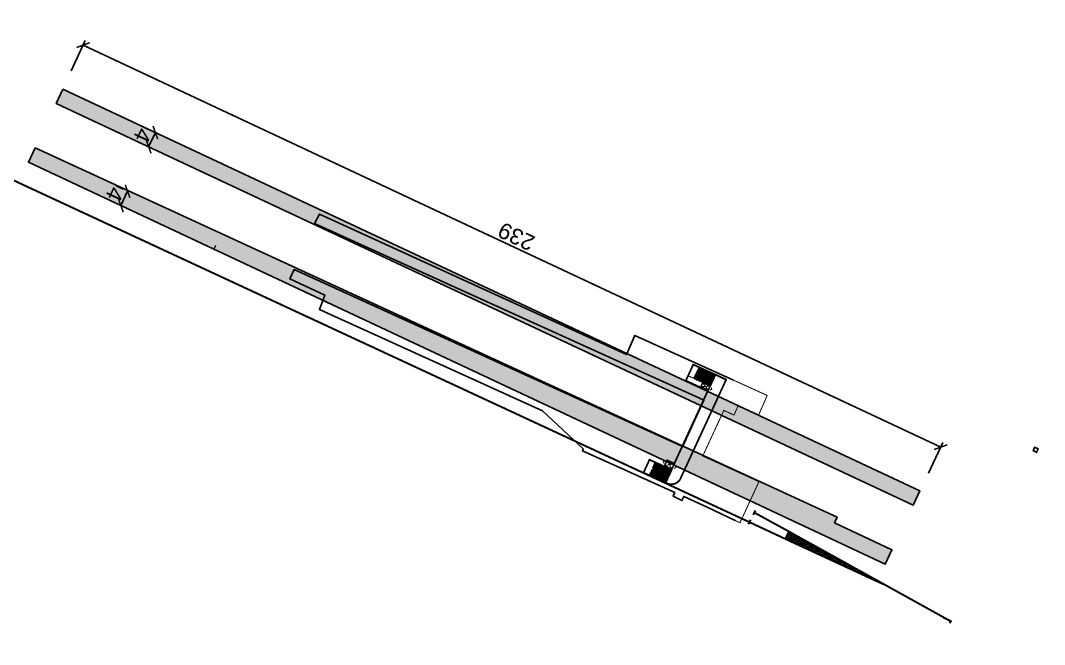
# Model space of a CAD drawing. Header units: metres. Extents: x 286532 to 329498, y 7396783 to 7466136.
# Drawn here: x 325322 to 325580.4, y 7397770.7 to 7397928.2 of the extents above; entities that cross this region are included whole.
import ezdxf

# ---------------------------------------------------------------- set-up
doc = ezdxf.new("R2010")
doc.units = ezdxf.units.M
doc.header["$LTSCALE"] = 10
doc.linetypes.add('DASHED2', pattern=[0.375, 0.25, -0.125])
doc.layers.get('0').update_dxf_attribs({"color": 255})
for name, color, linetype, lineweight in [('_  ARQ-AUX-001', 1, 'Continuous', 5), ('_AUX-PLATAFORMA COTAS', 1, 'Continuous', 25), ('_AUX-PLATAFORMA EXISTENTE', 252, 'Continuous', 25), ('_AUXILIAR', 7, 'Continuous', 30), ('_TEXTO DESAP ESTAÇÕES', 50, 'Continuous', 0), ('U-HZ-EIXO L7-V1', 240, 'L7-V1_LINE', 30), ('U-HZ-EIXO LINHA-TESTE', 130, 'TESTE_LINE', 30)]:
    doc.layers.add(name, color=color, linetype=linetype, lineweight=lineweight)
doc.styles.get("Standard").update_dxf_attribs({"font": 'arial.ttf'})
doc.linetypes.add('L7-V1_LINE', pattern='A,3.5,-0.25,["L7-V1",Standard,S=0.175,R=0,X=-0.05,Y=-0.1],-0.75', length=4.5)
doc.linetypes.add('TESTE_LINE', pattern='A,3.5,-0.25,["LINHA-TESTE",Standard,S=0.175,R=0,X=-0.05,Y=-0.1],-1.7', length=5.45)
doc.dimstyles.new('ISO-25', dxfattribs={"dimtxt": 2.5, "dimasz": 2.5, "dimexe": 1.25, "dimexo": 0.625, "dimtad": 1, "dimtxsty": 'Standard', "dimcen": 2.5, "dimadec": 0, "dimazin": 0, "dimtfac": 1, "dimtmove": 0, "dimatfit": 3, "dimfxl": 1, "dimarcsym": 0})

# ---------------------------------------------------------------- blocks, each defined once
blk = doc.blocks.new('estação_lapa')
at = {"layer": '_  ARQ-AUX-001'}
h = blk.add_hatch(color=10, dxfattribs=at)
h.dxf.hatch_style = 1
h.paths.add_polyline_path([(-46.02, 45.69), (-46.43, 44.77), (-44.7, 43.99), (-44.29, 44.9)], flags=16)
h.paths.add_polyline_path([(-46.09, 45.88), (-46.63, 44.7), (-44.63, 43.79), (-44.09, 44.97)])
h = blk.add_hatch(color=10, dxfattribs=at)
h.dxf.hatch_style = 1
h.paths.add_polyline_path([(-55.02, 26.12), (-55.6, 24.84), (-53.87, 24.05), (-53.29, 25.33)], flags=16)
h.paths.add_polyline_path([(-55.1, 26.32), (-55.8, 24.77), (-53.8, 23.86), (-53.09, 25.4)])
at = {"layer": '_AUX-PLATAFORMA EXISTENTE', "lineweight": -3, "true_color": 0xa1a1a1}
h = blk.add_hatch(color=253, dxfattribs=at)
h.dxf.hatch_style = 1
h.paths.add_polyline_path([(-214.5, 105.02), (-12.15, 11.8), (-12.78, 10.41), (1.7, 3.62), (0, 0), (-216.2, 101.4)])
h.paths.add_polyline_path([(-207.48, 119.87), (8.72, 18.48), (7.02, 14.85), (-209.18, 116.25)])
at = {"layer": '_  ARQ-AUX-001', "color": 10}
for p, q in [((-47.06, 49.55, -728.99), (-47.64, 48.26, -728.99)), ((-46.81, 49.44, -728.99), (-47.4, 48.15, -728.99)), ((-46.81, 49.44, -728.99), (-47.4, 48.15, -728.99)), ((-46.57, 49.33, -728.99), (-47.15, 48.03, -728.99)), ((-46.57, 49.33, -728.99), (-47.15, 48.03, -728.99)), ((-46.32, 49.22, -728.99), (-46.91, 47.92, -728.99)), ((-46.32, 49.22, -728.99), (-46.91, 47.92, -728.99)), ((-46.79, 49.48, -728.99), (-46.55, 49.37, -728.99)), ((-46.07, 49.11, -728.99), (-46.66, 47.81, -728.99)), ((-46.07, 49.11, -728.99), (-46.66, 47.81, -728.99)), ((-46.55, 49.37, -728.99), (-46.3, 49.26, -728.99)), ((-46.3, 49.26, -728.99), (-46.06, 49.15, -728.99)), ((-46.06, 49.15, -728.99), (-45.81, 49.04, -728.99)), ((-47.69, 48.19, -728.99), (-48.27, 46.91, -728.99)), ((-47.69, 48.19, -728.99), (-48.27, 46.91, -728.99)), ((-48.04, 46.76, -728.99), (-47.8, 46.64, -728.99)), ((-47.44, 48.08, -728.99), (-48.02, 46.8, -728.99)), ((-47.44, 48.08, -728.99), (-48.02, 46.8, -728.99)), ((-47.8, 46.64, -728.99), (-47.55, 46.53, -728.99)), ((-47.19, 47.97, -728.99), (-47.78, 46.69, -728.99)), ((-47.19, 47.97, -728.99), (-47.78, 46.69, -728.99)), ((-47.67, 48.23, -728.99), (-47.42, 48.12, -728.99)), ((-47.66, 48.21, -728.99), (-47.42, 48.1, -728.99)), ((-47.55, 46.53, -728.99), (-47.31, 46.42, -728.99)), ((-46.95, 47.85, -728.99), (-47.53, 46.57, -728.99)), ((-46.95, 47.85, -728.99), (-47.53, 46.57, -728.99)), ((-47.42, 48.12, -728.99), (-47.17, 48.01, -728.99)), ((-47.42, 48.1, -728.99), (-47.17, 47.99, -728.99)), ((-46.7, 47.74, -728.99), (-47.29, 46.46, -728.99)), ((-46.7, 47.74, -728.99), (-47.29, 46.46, -728.99)), ((-47.17, 48.01, -728.99), (-46.93, 47.9, -728.99)), ((-47.17, 47.99, -728.99), (-46.93, 47.88, -728.99)), ((-46.46, 47.63, -728.99), (-47.04, 46.35, -728.99)), ((-46.46, 47.63, -728.99), (-47.04, 46.35, -728.99)), ((-46.93, 47.9, -728.99), (-46.68, 47.79, -728.99)), ((-46.93, 47.88, -728.99), (-46.68, 47.77, -728.99)), ((-46.21, 47.52, -728.99), (-46.8, 46.24, -728.99)), ((-46.21, 47.52, -728.99), (-46.8, 46.24, -728.99)), ((-46.68, 47.79, -728.99), (-46.44, 47.67, -728.99)), ((-46.68, 47.77, -728.99), (-46.43, 47.66, -728.99)), ((-45.96, 47.41, -728.99), (-46.55, 46.13, -728.99)), ((-45.96, 47.41, -728.99), (-46.55, 46.13, -728.99)), ((-46.44, 47.67, -728.99), (-46.19, 47.56, -728.99)), ((-46.43, 47.66, -728.99), (-46.19, 47.55, -728.99)), ((-45.83, 48.99, -728.99), (-46.42, 47.7, -728.99)), ((-45.83, 48.99, -728.99), (-46.42, 47.7, -728.99)), ((-45.72, 47.3, -728.99), (-46.3, 46.02, -728.99)), ((-45.72, 47.3, -728.99), (-46.3, 46.02, -728.99)), ((-46.19, 47.56, -728.99), (-45.94, 47.45, -728.99)), ((-46.19, 47.55, -728.99), (-45.94, 47.43, -728.99)), ((-45.58, 48.88, -728.99), (-46.17, 47.59, -728.99)), ((-45.58, 48.88, -728.99), (-46.17, 47.59, -728.99)), ((-45.47, 47.19, -728.99), (-46.06, 45.91, -728.99)), ((-45.47, 47.19, -728.99), (-46.06, 45.91, -728.99)), ((-45.94, 47.45, -728.99), (-45.7, 47.34, -728.99)), ((-45.94, 47.43, -728.99), (-45.7, 47.32, -728.99)), ((-45.34, 48.77, -728.99), (-45.92, 47.48, -728.99)), ((-45.34, 48.77, -728.99), (-45.92, 47.48, -728.99)), ((-45.81, 49.04, -728.99), (-45.56, 48.92, -728.99)), ((-45.23, 47.07, -728.99), (-45.81, 45.79, -728.99)), ((-45.23, 47.07, -728.99), (-45.81, 45.79, -728.99)), ((-45.7, 47.34, -728.99), (-45.45, 47.23, -728.99)), ((-45.7, 47.32, -728.99), (-45.45, 47.21, -728.99)), ((-45.09, 48.66, -728.99), (-45.68, 47.36, -728.99)), ((-45.09, 48.66, -728.99), (-45.68, 47.36, -728.99)), ((-44.98, 46.96, -728.99), (-45.57, 45.68, -728.99)), ((-44.98, 46.96, -728.99), (-45.57, 45.68, -728.99)), ((-45.56, 48.92, -728.99), (-45.32, 48.81, -728.99)), ((-45.45, 47.23, -728.99), (-45.21, 47.12, -728.99)), ((-45.45, 47.21, -728.99), (-45.2, 47.1, -728.99)), ((-44.84, 48.55, -728.99), (-45.43, 47.25, -728.99)), ((-44.84, 48.55, -728.99), (-45.43, 47.25, -728.99)), ((-45.32, 48.81, -728.99), (-45.07, 48.7, -728.99)), ((-44.73, 46.85, -728.99), (-45.32, 45.57, -728.99)), ((-44.73, 46.85, -728.99), (-45.32, 45.57, -728.99)), ((-45.21, 47.12, -728.99), (-44.96, 47, -728.99)), ((-45.2, 47.1, -728.99), (-44.96, 46.99, -728.99)), ((-44.6, 48.44, -728.99), (-45.19, 47.14, -728.99)), ((-44.6, 48.44, -728.99), (-45.19, 47.14, -728.99)), ((-45.07, 48.7, -728.99), (-44.83, 48.59, -728.99)), ((-44.49, 46.74, -728.99), (-45.07, 45.46, -728.99)), ((-44.49, 46.74, -728.99), (-45.07, 45.46, -728.99)), ((-44.96, 47, -728.99), (-44.72, 46.89, -728.99)), ((-44.96, 46.99, -728.99), (-44.71, 46.88, -728.99)), ((-44.35, 48.33, -728.99), (-44.94, 47.03, -728.99)), ((-44.35, 48.33, -728.99), (-44.94, 47.03, -728.99)), ((-44.83, 48.59, -728.99), (-44.58, 48.48, -728.99)), ((-44.24, 46.63, -728.99), (-44.83, 45.35, -728.99)), ((-44.24, 46.63, -728.99), (-44.83, 45.35, -728.99)), ((-44.72, 46.89, -728.99), (-44.47, 46.78, -728.99)), ((-44.71, 46.88, -728.99), (-44.47, 46.77, -728.99)), ((-44.11, 48.21, -728.99), (-44.69, 46.92, -728.99)), ((-44.11, 48.21, -728.99), (-44.69, 46.92, -728.99)), ((-44.58, 48.48, -728.99), (-44.33, 48.37, -728.99)), ((-44, 46.52, -728.99), (-44.58, 45.24, -728.99)), ((-44, 46.52, -728.99), (-44.58, 45.24, -728.99)), ((-44.47, 46.78, -728.99), (-44.22, 46.67, -728.99)), ((-44.47, 46.77, -728.99), (-44.22, 46.65, -728.99)), ((-43.86, 48.1, -728.99), (-44.45, 46.81, -728.99)), ((-43.86, 48.1, -728.99), (-44.45, 46.81, -728.99)), ((-44.33, 48.37, -728.99), (-44.09, 48.26, -728.99)), ((-44.22, 46.67, -728.99), (-43.98, 46.56, -728.99)), ((-44.22, 46.65, -728.99), (-43.98, 46.54, -728.99)), ((-43.62, 47.99, -728.99), (-44.2, 46.7, -728.99)), ((-43.62, 47.99, -728.99), (-44.2, 46.7, -728.99)), ((-44.09, 48.26, -728.99), (-43.84, 48.14, -728.99)), ((-43.98, 46.56, -728.99), (-43.73, 46.45, -728.99)), ((-43.98, 46.54, -728.99), (-43.73, 46.43, -728.99)), ((-43.37, 47.88, -728.99), (-43.96, 46.58, -728.99)), ((-43.37, 47.88, -728.99), (-43.96, 46.58, -728.99)), ((-43.84, 48.14, -728.99), (-43.6, 48.03, -728.99)), ((-43.12, 47.77, -728.99), (-43.71, 46.47, -728.99)), ((-43.12, 47.77, -728.99), (-43.71, 46.47, -728.99)), ((-43.6, 48.03, -728.99), (-43.35, 47.92, -728.99)), ((-42.88, 47.66, -728.99), (-43.46, 46.36, -728.99)), ((-43.35, 47.92, -728.99), (-43.1, 47.81, -728.99)), ((-43.1, 47.81, -728.99), (-40.26, 46.52, -728.99)), ((-42.86, 47.69, -728.99), (-42.88, 47.66, -728.99)), ((-47.31, 46.42, -728.99), (-47.06, 46.31, -728.99)), ((-47.06, 46.31, -728.99), (-46.81, 46.2, -728.99)), ((-46.81, 46.2, -728.99), (-46.57, 46.09, -728.99)), ((-46.57, 46.09, -728.99), (-46.32, 45.98, -728.99)), ((-46.32, 45.98, -728.99), (-46.08, 45.86, -728.99)), ((-46.08, 45.86, -728.99), (-45.83, 45.75, -728.99)), ((-45.83, 45.75, -728.99), (-45.58, 45.64, -728.99)), ((-45.58, 45.64, -728.99), (-45.34, 45.53, -728.99)), ((-45.34, 45.53, -728.99), (-45.09, 45.42, -728.99)), ((-45.09, 45.42, -728.99), (-44.85, 45.31, -728.99)), ((-44.85, 45.31, -728.99), (-44.6, 45.19, -728.99)), ((-44.6, 45.19, -728.99), (-44.36, 45.08, -728.99)), ((-44.36, 45.08, -728.99), (-44.11, 44.97, -728.99)), ((-43.75, 46.41, -728.99), (-44.34, 45.13, -728.99)), ((-43.75, 46.41, -728.99), (-44.34, 45.13, -728.99)), ((-43.51, 46.29, -728.99), (-44.09, 45.01, -728.99)), ((-43.51, 46.29, -728.99), (-44.09, 45.01, -728.99)), ((-43.73, 46.45, -728.99), (-43.49, 46.34, -728.99)), ((-43.73, 46.43, -728.99), (-43.48, 46.32, -728.99)), ((-43.46, 46.36, -728.99), (-43.48, 46.32, -728.99)), ((-58.84, 23.91, -728.99), (-59.47, 22.53, -728.99)), ((-58.84, 23.91, -728.99), (-59.47, 22.53, -728.99)), ((-58.6, 23.8, -728.99), (-59.23, 22.42, -728.99)), ((-58.6, 23.8, -728.99), (-59.23, 22.42, -728.99)), ((-58.35, 23.69, -728.99), (-58.98, 22.3, -728.99)), ((-58.35, 23.69, -728.99), (-58.98, 22.3, -728.99)), ((-58.84, 23.93, -728.99), (-58.6, 23.82, -728.99)), ((-58.84, 23.91, -728.99), (-58.6, 23.8, -728.99)), ((-58.74, 24.14, -728.99), (-58.49, 24.02, -728.99)), ((-58.74, 24.12, -728.99), (-58.49, 24.01, -728.99)), ((-58.1, 23.58, -728.99), (-58.74, 22.19, -728.99)), ((-58.1, 23.58, -728.99), (-58.74, 22.19, -728.99)), ((-58.1, 25.53, -728.99), (-58.72, 24.16, -728.99)), ((-58.6, 23.82, -728.99), (-58.35, 23.71, -728.99)), ((-58.6, 23.8, -728.99), (-58.35, 23.69, -728.99)), ((-58.49, 24.02, -728.99), (-58.25, 23.91, -728.99)), ((-58.49, 24.01, -728.99), (-58.25, 23.9, -728.99)), ((-57.86, 23.47, -728.99), (-58.49, 22.08, -728.99)), ((-57.86, 23.47, -728.99), (-58.49, 22.08, -728.99)), ((-57.85, 25.42, -728.99), (-58.47, 24.05, -728.99)), ((-57.85, 25.42, -728.99), (-58.47, 24.05, -728.99)), ((-58.35, 23.71, -728.99), (-58.11, 23.59, -728.99)), ((-58.35, 23.69, -728.99), (-58.1, 23.58, -728.99)), ((-58.25, 23.91, -728.99), (-58, 23.8, -728.99)), ((-58.25, 23.9, -728.99), (-58, 23.78, -728.99)), ((-57.61, 23.35, -728.99), (-58.24, 21.97, -728.99)), ((-57.61, 23.35, -728.99), (-58.24, 21.97, -728.99)), ((-57.6, 25.31, -728.99), (-58.23, 23.94, -728.99)), ((-57.6, 25.31, -728.99), (-58.23, 23.94, -728.99)), ((-58.11, 23.59, -728.99), (-57.86, 23.48, -728.99)), ((-58.1, 23.58, -728.99), (-57.86, 23.47, -728.99)), ((-58, 23.8, -728.99), (-57.76, 23.69, -728.99)), ((-58, 23.78, -728.99), (-57.75, 23.67, -728.99)), ((-57.36, 25.2, -728.99), (-57.98, 23.83, -728.99)), ((-57.36, 25.2, -728.99), (-57.98, 23.83, -728.99)), ((-57.86, 23.48, -728.99), (-57.61, 23.37, -728.99)), ((-57.86, 23.47, -728.99), (-57.61, 23.35, -728.99)), ((-57.83, 25.46, -728.99), (-57.58, 25.35, -728.99)), ((-57.76, 23.69, -728.99), (-57.51, 23.58, -728.99)), ((-57.75, 23.67, -728.99), (-57.51, 23.56, -728.99)), ((-57.11, 25.09, -728.99), (-57.73, 23.72, -728.99)), ((-57.11, 25.09, -728.99), (-57.73, 23.72, -728.99)), ((-57.61, 23.37, -728.99), (-57.37, 23.26, -728.99)), ((-57.61, 23.35, -728.99), (-57.37, 23.24, -728.99)), ((-57.58, 25.35, -728.99), (-57.34, 25.24, -728.99)), ((-57.51, 23.58, -728.99), (-57.26, 23.47, -728.99)), ((-57.51, 23.56, -728.99), (-57.26, 23.45, -728.99)), ((-56.87, 24.98, -728.99), (-57.49, 23.6, -728.99)), ((-56.87, 24.98, -728.99), (-57.49, 23.6, -728.99)), ((-57.37, 23.26, -728.99), (-57.12, 23.15, -728.99)), ((-57.34, 25.24, -728.99), (-57.09, 25.13, -728.99)), ((-57.26, 23.47, -728.99), (-57.02, 23.36, -728.99)), ((-57.26, 23.45, -728.99), (-57.02, 23.34, -728.99)), ((-56.62, 24.87, -728.99), (-57.24, 23.49, -728.99)), ((-56.62, 24.87, -728.99), (-57.24, 23.49, -728.99)), ((-57.09, 25.13, -728.99), (-56.85, 25.02, -728.99)), ((-57.02, 23.36, -728.99), (-56.77, 23.24, -728.99)), ((-57.02, 23.34, -728.99), (-56.77, 23.23, -728.99)), ((-56.37, 24.75, -728.99), (-57, 23.38, -728.99)), ((-56.37, 24.75, -728.99), (-57, 23.38, -728.99)), ((-56.85, 25.02, -728.99), (-56.6, 24.91, -728.99)), ((-56.13, 24.64, -728.99), (-56.75, 23.27, -728.99)), ((-56.13, 24.64, -728.99), (-56.75, 23.27, -728.99)), ((-56.6, 24.91, -728.99), (-56.36, 24.8, -728.99)), ((-55.88, 24.53, -728.99), (-56.51, 23.16, -728.99)), ((-55.88, 24.53, -728.99), (-56.51, 23.16, -728.99)), ((-56.36, 24.8, -728.99), (-56.11, 24.68, -728.99)), ((-55.64, 24.42, -728.99), (-56.26, 23.05, -728.99)), ((-55.64, 24.42, -728.99), (-56.26, 23.05, -728.99)), ((-56.11, 24.68, -728.99), (-55.86, 24.57, -728.99)), ((-55.39, 24.31, -728.99), (-56.01, 22.94, -728.99)), ((-55.39, 24.31, -728.99), (-56.01, 22.94, -728.99)), ((-55.86, 24.57, -728.99), (-55.62, 24.46, -728.99)), ((-55.14, 24.2, -728.99), (-55.77, 22.82, -728.99)), ((-55.14, 24.2, -728.99), (-55.77, 22.82, -728.99)), ((-55.62, 24.46, -728.99), (-55.37, 24.35, -728.99)), ((-54.9, 24.08, -728.99), (-55.52, 22.71, -728.99)), ((-54.9, 24.08, -728.99), (-55.52, 22.71, -728.99)), ((-55.37, 24.35, -728.99), (-55.13, 24.24, -728.99)), ((-54.65, 23.97, -728.99), (-55.28, 22.6, -728.99)), ((-54.65, 23.97, -728.99), (-55.28, 22.6, -728.99)), ((-55.13, 24.24, -728.99), (-54.88, 24.13, -728.99)), ((-54.41, 23.86, -728.99), (-55.03, 22.49, -728.99)), ((-54.41, 23.86, -728.99), (-55.03, 22.49, -728.99)), ((-54.88, 24.13, -728.99), (-54.63, 24.02, -728.99)), ((-54.16, 23.75, -728.99), (-54.78, 22.38, -728.99)), ((-54.16, 23.75, -728.99), (-54.78, 22.38, -728.99)), ((-54.63, 24.02, -728.99), (-54.39, 23.9, -728.99)), ((-53.92, 23.64, -728.99), (-54.54, 22.27, -728.99)), ((-54.39, 23.9, -728.99), (-54.14, 23.79, -728.99)), ((-54.14, 23.79, -728.99), (-53.9, 23.68, -728.99)), ((-53.9, 23.68, -728.99), (-53.92, 23.64, -728.99)), ((-61.12, 23.01, -728.99), (-57.37, 21.29, -728.99)), ((-59.25, 22.37, -728.99), (-59, 22.26, -728.99)), ((-59, 22.26, -728.99), (-58.76, 22.15, -728.99)), ((-58.76, 22.15, -728.99), (-58.51, 22.04, -728.99)), ((-58.51, 22.04, -728.99), (-58.26, 21.93, -728.99)), ((-58.26, 21.93, -728.99), (-58.02, 21.82, -728.99)), ((-58.02, 21.82, -728.99), (-57.77, 21.7, -728.99)), ((-57.37, 23.24, -728.99), (-58, 21.86, -728.99)), ((-57.37, 23.24, -728.99), (-58, 21.86, -728.99)), ((-57.77, 21.7, -728.99), (-57.53, 21.59, -728.99)), ((-57.12, 23.13, -728.99), (-57.75, 21.75, -728.99)), ((-57.12, 23.13, -728.99), (-57.75, 21.75, -728.99)), ((-57.53, 21.59, -728.99), (-57.28, 21.48, -728.99)), ((-56.87, 23.02, -728.99), (-57.51, 21.64, -728.99)), ((-56.87, 23.02, -728.99), (-57.51, 21.64, -728.99)), ((-57.37, 23.24, -728.99), (-57.12, 23.13, -728.99)), ((-57.28, 21.48, -728.99), (-57.03, 21.37, -728.99)), ((-56.63, 22.91, -728.99), (-57.26, 21.52, -728.99)), ((-56.63, 22.91, -728.99), (-57.26, 21.52, -728.99)), ((-57.12, 23.15, -728.99), (-56.88, 23.04, -728.99)), ((-57.12, 23.13, -728.99), (-56.87, 23.02, -728.99)), ((-57.03, 21.37, -728.99), (-56.79, 21.26, -728.99)), ((-56.38, 22.8, -728.99), (-57.01, 21.41, -728.99)), ((-56.38, 22.8, -728.99), (-57.01, 21.41, -728.99)), ((-56.88, 23.04, -728.99), (-56.63, 22.92, -728.99)), ((-56.87, 23.02, -728.99), (-56.63, 22.91, -728.99)), ((-56.79, 21.26, -728.99), (-56.54, 21.15, -728.99)), ((-56.77, 23.24, -728.99), (-56.53, 23.13, -728.99)), ((-56.77, 23.23, -728.99), (-56.52, 23.12, -728.99)), ((-56.14, 22.69, -728.99), (-56.77, 21.3, -728.99)), ((-56.14, 22.69, -728.99), (-56.77, 21.3, -728.99)), ((-56.63, 22.92, -728.99), (-56.38, 22.81, -728.99)), ((-56.63, 22.91, -728.99), (-56.38, 22.8, -728.99)), ((-56.54, 21.15, -728.99), (-56.3, 21.04, -728.99)), ((-56.53, 23.13, -728.99), (-56.28, 23.02, -728.99)), ((-56.52, 23.12, -728.99), (-56.28, 23, -728.99)), ((-55.89, 22.57, -728.99), (-56.52, 21.19, -728.99)), ((-55.89, 22.57, -728.99), (-56.52, 21.19, -728.99)), ((-56.38, 22.81, -728.99), (-56.14, 22.7, -728.99)), ((-56.38, 22.8, -728.99), (-56.14, 22.69, -728.99)), ((-56.3, 21.04, -728.99), (-56.05, 20.92, -728.99)), ((-56.28, 23.02, -728.99), (-56.03, 22.91, -728.99)), ((-56.28, 23, -728.99), (-56.03, 22.89, -728.99)), ((-55.64, 22.46, -728.99), (-56.28, 21.08, -728.99)), ((-55.64, 22.46, -728.99), (-56.28, 21.08, -728.99)), ((-56.14, 22.7, -728.99), (-55.89, 22.59, -728.99)), ((-56.14, 22.69, -728.99), (-55.89, 22.57, -728.99)), ((-56.05, 20.92, -728.99), (-55.8, 20.81, -728.99)), ((-56.03, 22.91, -728.99), (-55.79, 22.8, -728.99)), ((-56.03, 22.89, -728.99), (-55.79, 22.78, -728.99)), ((-55.4, 22.35, -728.99), (-56.03, 20.97, -728.99)), ((-55.4, 22.35, -728.99), (-56.03, 20.97, -728.99)), ((-55.89, 22.59, -728.99), (-55.65, 22.48, -728.99)), ((-55.89, 22.57, -728.99), (-55.64, 22.46, -728.99)), ((-55.8, 20.81, -728.99), (-55.56, 20.7, -728.99)), ((-55.79, 22.8, -728.99), (-55.54, 22.69, -728.99)), ((-55.79, 22.78, -728.99), (-55.54, 22.67, -728.99)), ((-55.15, 22.24, -728.99), (-55.79, 20.86, -728.99)), ((-55.15, 22.24, -728.99), (-55.79, 20.86, -728.99)), ((-55.65, 22.48, -728.99), (-55.4, 22.37, -728.99)), ((-55.64, 22.46, -728.99), (-55.4, 22.35, -728.99)), ((-55.56, 20.7, -728.99), (-55.02, 20.46, -728.99)), ((-55.54, 22.69, -728.99), (-55.3, 22.58, -728.99)), ((-55.54, 22.67, -728.99), (-55.29, 22.56, -728.99)), ((-54.91, 22.13, -728.99), (-55.54, 20.74, -728.99)), ((-54.91, 22.13, -728.99), (-55.54, 20.74, -728.99)), ((-55.4, 22.37, -728.99), (-55.16, 22.26, -728.99)), ((-55.4, 22.35, -728.99), (-55.15, 22.24, -728.99)), ((-55.3, 22.58, -728.99), (-55.05, 22.46, -728.99)), ((-55.29, 22.56, -728.99), (-55.05, 22.45, -728.99)), ((-54.66, 22.02, -728.99), (-55.29, 20.63, -728.99)), ((-54.66, 22.02, -728.99), (-55.29, 20.63, -728.99)), ((-55.16, 22.26, -728.99), (-54.91, 22.14, -728.99)), ((-55.15, 22.24, -728.99), (-54.91, 22.13, -728.99)), ((-55.05, 22.46, -728.99), (-54.81, 22.35, -728.99)), ((-55.05, 22.45, -728.99), (-54.8, 22.34, -728.99)), ((-54.91, 22.14, -728.99), (-54.66, 22.03, -728.99)), ((-54.91, 22.13, -728.99), (-54.66, 22.02, -728.99)), ((-54.81, 22.35, -728.99), (-54.56, 22.24, -728.99)), ((-54.8, 22.34, -728.99), (-54.56, 22.22, -728.99)), ((-54.64, 22.06, -728.99), (-54.66, 22.02, -728.99)), ((-54.54, 22.27, -728.99), (-54.56, 22.23, -728.99))]:
    blk.add_line(p, q, dxfattribs=at)
at = {"layer": '_  ARQ-AUX-001', "color": 10, "linetype": 'DASHED2', "ltscale": 2, "const_width": 0.25}
for points, elevation in [([(-40, 46.62), (-48.5, 50.48), (-50.45, 46.23), (-44.71, 43.61), (-44.63, 43.79)], -728.99), ([(-46.79, 49.48), (-48.4, 50.21), (-50.19, 46.33), (-46.63, 44.7), (-46.63, 44.7)], -728.99), ([(-46.79, 49.48), (-48.4, 50.21), (-49.66, 47.49), (-48.04, 46.76)], -728.99), ([(-51.86, 21.39), (-40.18, 46.7)], -728.99), ([(-51.67, 21.31), (-40, 46.62)], -728.99), ([(-43.8, 45.65), (-47.97, 47.56)], -728.99), ([(-47.57, 47.65), (-47.92, 47.54), (-47.8, 47.17)], -728.99), ([(-47.3, 48.88), (-43.17, 47.01)], -728.99), ([(-43.36, 47.38), (-43.23, 47.04), (-43.59, 46.9)], -728.99), ([(-46.09, 45.88), (-46.63, 44.7), (-44.63, 43.79), (-44.09, 44.97), (-46.09, 45.88)], -728.99), ([(-44.29, 44.9), (-46.43, 44.77)], -728.99), ([(-46.02, 45.69), (-44.7, 43.99)], -728.99), ([(-43.96, 44.6), (-43.77, 44.08), (-44.31, 43.88)], -728.99), ([(-44.89, 43.69), (-53.28, 25.49)], -728.99), ([(-44.71, 43.61), (-53.09, 25.4)], -728.99), ([(-55.8, 24.76), (-59.54, 26.46), (-61.12, 23.01), (-55.1, 20.27)], -728.99), ([(-57.83, 25.46), (-59.44, 26.2), (-60.86, 23.1), (-59.25, 22.37)], -728.99), ([(-55.46, 26.1), (-55.99, 25.93), (-55.81, 25.38)], -728.99), ([(-55.1, 26.32), (-55.8, 24.77), (-53.8, 23.86), (-53.09, 25.4), (-55.1, 26.32)], -728.99), ([(-55.02, 26.12), (-53.87, 24.05)], -728.99), ([(-54.98, 21.32), (-59.15, 23.23)], -728.99), ([(-58.03, 24.89), (-58.38, 24.77), (-58.27, 24.41)], -728.99), ([(-58.38, 24.77), (-54.25, 22.9)], -728.99), ([(-53.29, 25.33), (-55.6, 24.84)], -728.99), ([(-52.98, 24.87), (-52.79, 24.35), (-53.33, 24.14)], -1093.48), ([(-55.15, 21.69), (-55.02, 21.35), (-55.39, 21.21)], -728.99)]:
    blk.add_lwpolyline(points, dxfattribs=dict(at, elevation=elevation))
at = {"layer": '_  ARQ-AUX-001', "color": 1, "linetype": 'DASHED2', "ltscale": 2, "const_width": 0.25, "elevation": -728.99}
for points in [[(-38.25, 46.39), (-38.25, 46.39), (-29.78, 42.55), (-31.93, 37.68), (-31.93, 37.68), (-37.06, 39.94), (-37.06, 39.94)], [(-38.16, 37.59), (-38.88, 37.92), (-40.72, 38.79), (-46.05, 27.27), (-38.02, 23.6)], [(-38.16, 37.59), (-37.12, 39.97)], [(-38.02, 23.6), (-38.02, 23.6), (-31.88, 20.79), (-32.95, 18.44), (-32.95, 18.44), (-36, 11.82), (-36.65, 10.42), (-48.89, 16.17), (-50.84, 17.05), (-51.31, 16.07), (-53.55, 17.14), (-53.15, 18.05)]]:
    blk.add_lwpolyline(points, dxfattribs=at)
at = {"layer": '_  ARQ-AUX-001', "color": 10, "linetype": 'DASHED2', "ltscale": 2, "const_width": 0.25, "elevation": -728.99}
for points in [[(-46.02, 45.69), (-46.43, 44.77), (-44.7, 43.99), (-44.29, 44.9)], [(-55.02, 26.12), (-55.6, 24.84), (-53.87, 24.05), (-53.29, 25.33)]]:
    blk.add_lwpolyline(points, close=True, dxfattribs=at)
for points in [[(-55.1, 20.27, 0.375394), (-51.67, 21.31, 0.334761)], [(-55.02, 20.46, 0.372881), (-51.86, 21.39, 2.077723)]]:
    blk.add_lwpolyline(points, format="xyb", dxfattribs=at)
at = {"layer": '_AUX-PLATAFORMA EXISTENTE', "color": 1}
for points in [[(-207.48, 119.87), (8.72, 18.48), (7.02, 14.85), (-209.18, 116.25)], [(-214.5, 105.02), (-12.15, 11.8), (-12.78, 10.41), (1.7, 3.62), (0, 0), (-216.2, 101.4)]]:
    blk.add_lwpolyline(points, close=True, dxfattribs=at)
at = {"layer": '_AUX-PLATAFORMA EXISTENTE', "color": 1, "elevation": -728.99}
blk.add_lwpolyline([(-37.9, 11.02), (-45.06, 14.43), (-50.84, 17.05), (-51.31, 16.07), (-53.55, 17.14), (-53.1, 18.03), (-76.38, 28.56), (-76.2, 29.07), (-86.49, 38.71), (-142.76, 64.28), (-141.39, 67.9), (-150.2, 71.96), (-149.15, 74.31), (-51.53, 29.81), (-51.15, 29.62), (-45.75, 41.34), (-47.05, 41.95), (-143.98, 85.98), (-142.78, 88.32), (-65.3, 52.89), (-63.17, 57.69), (-38.25, 46.39)], dxfattribs=at)
blk = doc.blocks.new('ESTACAODRONE')
at = {"layer": '_  ARQ-AUX-001'}
for p, q in [((-35.09, -7.42), (-35.1, -7.44)), ((-35.1, -7.44), (-34.25, -7.85)), ((-34.7, -6.55), (-35.09, -7.36)), ((-35.07, -7.36), (-35.09, -7.42)), ((-35.09, -7.36), (-35.07, -7.37)), ((-35.09, -7.42), (-35.04, -7.44)), ((-34.24, -7.83), (-35.09, -7.42)), ((-35.07, -7.37), (-34.68, -6.56)), ((-35.04, -7.32), (-35.07, -7.37)), ((-35.01, -7.39), (-35.07, -7.36)), ((-35.07, -7.37), (-35.02, -7.4)), ((-34.99, -7.34), (-35.04, -7.32)), ((-35.04, -7.44), (-35.01, -7.39)), ((-35.02, -7.4), (-34.99, -7.34)), ((-34.79, -7.5), (-35.01, -7.39)), ((-34.99, -7.34), (-34.89, -7.13)), ((-34.91, -7.04), (-34.94, -7.11)), ((-34.94, -7.11), (-34.89, -7.13)), ((-34.88, -6.98), (-34.91, -7.04)), ((-34.91, -7.04), (-34.86, -7.07)), ((-34.86, -7.07), (-34.91, -7.04)), ((-34.89, -7.13), (-34.86, -7.07)), ((-34.83, -7.01), (-34.88, -6.98)), ((-34.86, -7.07), (-34.83, -7.01)), ((-34.83, -7.01), (-34.65, -6.64)), ((-34.79, -7.5), (-34.81, -7.55)), ((-34.81, -7.55), (-34.75, -7.58)), ((-34.73, -7.53), (-34.79, -7.5)), ((-34.73, -7.53), (-34.75, -7.58)), ((-34.75, -7.58), (-34.73, -7.53)), ((-34.75, -7.58), (-34.69, -7.61)), ((-34.66, -7.56), (-34.73, -7.53)), ((-34.68, -6.56), (-34.7, -6.55)), ((-34.68, -6.56), (-34.7, -6.62)), ((-34.7, -6.62), (-34.65, -6.64)), ((-34.69, -7.61), (-34.66, -7.56)), ((-34.66, -6.52), (-34.68, -6.57)), ((-34.62, -6.59), (-34.68, -6.56)), ((-34.68, -6.57), (-34.63, -6.6)), ((-34.65, -6.5), (-34.66, -6.52)), ((-34.6, -6.54), (-34.66, -6.52)), ((-34.66, -6.52), (-33.76, -6.95)), ((-34.27, -7.75), (-34.66, -7.56)), ((-33.75, -6.94), (-34.65, -6.5)), ((-34.65, -6.64), (-34.62, -6.59)), ((-34.63, -6.6), (-34.6, -6.54)), ((-34.63, -6.6), (-34.03, -6.89)), ((-34.11, -7.55), (-34.22, -7.77)), ((-33.78, -7), (-34.19, -7.85)), ((-34.18, -7.86), (-33.76, -7.01)), ((-34.08, -7.49), (-34.11, -7.55)), ((-34.11, -7.55), (-34.06, -7.58)), ((-34.05, -7.42), (-34.08, -7.49)), ((-34.08, -7.49), (-34.03, -7.51)), ((-34.03, -7.51), (-34.08, -7.49)), ((-34.06, -7.58), (-34.03, -7.51)), ((-33.86, -7.03), (-34.05, -7.42)), ((-34, -7.45), (-34.05, -7.42)), ((-34, -6.84), (-34.03, -6.89)), ((-34.03, -6.89), (-33.96, -6.92)), ((-34.03, -7.51), (-34, -7.45)), ((-33.93, -6.87), (-34, -6.84)), ((-33.96, -6.92), (-33.93, -6.87)), ((-33.93, -6.87), (-33.96, -6.92)), ((-33.96, -6.92), (-33.89, -6.95)), ((-33.87, -6.9), (-33.93, -6.87)), ((-33.89, -6.95), (-33.87, -6.9)), ((-33.89, -6.95), (-33.84, -6.98)), ((-33.83, -6.97), (-33.86, -7.03)), ((-33.86, -7.03), (-33.8, -7.05)), ((-33.81, -6.93), (-33.84, -6.98)), ((-33.84, -6.98), (-33.78, -7.01)), ((-33.78, -7), (-33.83, -6.97)), ((-33.76, -6.95), (-33.81, -6.93)), ((-33.8, -7.05), (-33.78, -7)), ((-33.78, -7.01), (-33.76, -6.95)), ((-33.76, -7.01), (-33.78, -7)), ((-33.76, -6.95), (-33.75, -6.94)), ((-34.27, -7.75), (-34.29, -7.81)), ((-34.29, -7.81), (-34.24, -7.83)), ((-34.21, -7.78), (-34.27, -7.75)), ((-34.22, -7.77), (-34.25, -7.83)), ((-34.25, -7.83), (-34.19, -7.85)), ((-34.25, -7.85), (-34.24, -7.83)), ((-34.24, -7.83), (-34.21, -7.78)), ((-34.17, -7.8), (-34.22, -7.77)), ((-34.19, -7.85), (-34.17, -7.8)), ((-34.19, -7.85), (-34.18, -7.86))]:
    blk.add_line(p, q, dxfattribs=at)
blk = doc.blocks.new('AMV_A_NUM_14_MADEIRA')
h = blk.add_hatch()
h.set_pattern_fill('ANSI31', color=1, scale=0.15)
h.set_pattern_definition([(45, (-2451.214, -1120.2736), (-0.336759605, 0.336759605), [])])
h.paths.add_polyline_path([(27.14, 0), (27.07, 1.94), (0, 0)])
at = {"color": 2}
for p, q in [((37.01, 2.65), (27.07, 1.94)), ((36.98, 3.24), (37.03, 2.04)), ((27.14, 0), (37.1, 0)), ((37.08, 0.6), (37.12, -0.6))]:
    blk.add_line(p, q, dxfattribs=at)
at = {"color": 1}
for p, q in [((-19.37, 0.4), (-19.37, -0.4)), ((-19.37, 0), (0, 0)), ((-17.7, 0.2), (-17.7, -0.2)), ((27.07, 1.94), (0, 0)), ((0, 0), (27.14, 0)), ((27.07, 1.94), (27.14, 0))]:
    blk.add_line(p, q, dxfattribs=at)
blk = doc.blocks.new('Pátio Lapa')
at = {"layer": 'U-HZ-EIXO LINHA-TESTE', "linetype": 'ByBlock', "flags": 128}
blk.add_lwpolyline([(323803.39, 7397713.09), (323824.65, 7397642.61, 0.055038), (323846.16, 7397592.14), (323865.51, 7397557.78, 0.011726), (323880.09, 7397533.25, 0.054886), (324086.18, 7397272.83, 0.057878), (324190.58, 7397189.09, 0.01782), (324289.17, 7397132.01, 0.000948), (324296.16, 7397128.31), (324345.18, 7397102.78, 0.010964), (324360.93, 7397095.04), (324832.18, 7396876.06)], format="xyb", dxfattribs=at)
at = {"layer": 'U-HZ-EIXO L7-V1', "color": 240, "linetype": 'L7-V1_LINE', "lineweight": 30, "extrusion": (-7.76335e-09, 3.9435e-09, 1), "xscale": 1.002628562793939, "yscale": 1.002628562793939, "zscale": 1.002628562793939, "rotation": 150.9856262922044}
blk.add_blockref('AMV_A_NUM_14_MADEIRA', (324865.92, 7396860.38, 0.03), dxfattribs=at)
blk = doc.blocks.new('_ArchTick')
at = {"color": 0, "linetype": 'ByBlock', "const_width": 0.15}
blk.add_lwpolyline([(-0.5, -0.5), (0.5, 0.5)], dxfattribs=at)
blk = doc.blocks.new('*D114')
at = {"layer": '_AUX-PLATAFORMA COTAS', "color": 0, "lineweight": -2, "ltscale": 0.05, "transparency": 16777216}
for p, q in [((325334.79, 7397915.43), (325338.39, 7397923.11)), ((325554.24, 7397820.49), (325337.86, 7397921.97)), ((325551.17, 7397813.94), (325554.77, 7397821.62))]:
    blk.add_line(p, q, dxfattribs=at)
at = {"layer": 'Defpoints', "color": 0, "ltscale": 0.05, "transparency": 16777216}
for p in [(325337.86, 7397921.97), (325332.66, 7397910.9), (325549.05, 7397809.42)]:
    blk.add_point(p, dxfattribs=at)
at = {"layer": '_AUX-PLATAFORMA COTAS', "color": 0, "lineweight": -2, "ltscale": 0.05, "transparency": 16777216, "xscale": 2.5, "yscale": 2.5, "zscale": 2.5}
for p, rotation in [((325337.86, 7397921.97), 154.8735873400399), ((325554.24, 7397820.49), 334.8735873400399)]:
    blk.add_blockref('_ArchTick', p, dxfattribs=dict(at, rotation=rotation))
at = {"layer": '_AUX-PLATAFORMA COTAS', "color": 0, "ltscale": 0.05, "transparency": 16777216, "insert": (325447.18, 7397873.65), "char_height": 4, "attachment_point": 5, "rotation": 154.8736}
blk.add_mtext('239', dxfattribs=at)
blk = doc.blocks.new('*D115')
at = {"layer": '_AUX-PLATAFORMA COTAS', "color": 0, "lineweight": -2, "ltscale": 0.05, "transparency": 16777216}
for p, q in [((325353.2, 7397901.27), (325354.95, 7397900.45)), ((325354.38, 7397896.29), (325356.08, 7397899.91)), ((325351.5, 7397897.65), (325353.25, 7397896.82))]:
    blk.add_line(p, q, dxfattribs=at)
at = {"layer": 'Defpoints', "color": 0, "ltscale": 0.05, "transparency": 16777216}
for p in [(325356.08, 7397899.91), (325357.73, 7397899.14), (325356.03, 7397895.52)]:
    blk.add_point(p, dxfattribs=at)
at = {"layer": '_AUX-PLATAFORMA COTAS', "color": 0, "lineweight": -2, "ltscale": 0.05, "transparency": 16777216, "xscale": 2.5, "yscale": 2.5, "zscale": 2.5}
for p, rotation in [((325356.08, 7397899.91), 64.8735873425368), ((325354.38, 7397896.29), 244.8735873425368)]:
    blk.add_blockref('_ArchTick', p, dxfattribs=dict(at, rotation=rotation))
at = {"layer": '_AUX-PLATAFORMA COTAS', "color": 0, "ltscale": 0.05, "transparency": 16777216, "insert": (325352.86, 7397899.22), "char_height": 4, "attachment_point": 5, "rotation": 244.8736}
blk.add_mtext('4', dxfattribs=at)
blk = doc.blocks.new('*D116')
at = {"layer": '_AUX-PLATAFORMA COTAS', "color": 0, "lineweight": -2, "ltscale": 0.05, "transparency": 16777216}
for p, q in [((325346.18, 7397886.41), (325347.93, 7397885.59)), ((325347.37, 7397881.44), (325349.07, 7397885.06)), ((325344.48, 7397882.79), (325346.24, 7397881.97))]:
    blk.add_line(p, q, dxfattribs=at)
at = {"layer": 'Defpoints', "color": 0, "ltscale": 0.05, "transparency": 16777216}
for p in [(325349.07, 7397885.06), (325350.71, 7397884.29), (325349.01, 7397880.67)]:
    blk.add_point(p, dxfattribs=at)
at = {"layer": '_AUX-PLATAFORMA COTAS', "color": 0, "lineweight": -2, "ltscale": 0.05, "transparency": 16777216, "xscale": 2.5, "yscale": 2.5, "zscale": 2.5}
for p, rotation in [((325349.07, 7397885.06), 64.8735873425368), ((325347.37, 7397881.44), 244.8735873425368)]:
    blk.add_blockref('_ArchTick', p, dxfattribs=dict(at, rotation=rotation))
at = {"layer": '_AUX-PLATAFORMA COTAS', "color": 0, "ltscale": 0.05, "transparency": 16777216, "insert": (325345.84, 7397884.36), "char_height": 4, "attachment_point": 5, "rotation": 244.8736}
blk.add_mtext('4', dxfattribs=at)

msp = doc.modelspace()

# ---------------------------------------------------------------- hatches: boundary and pattern name
at = {"true_color": 0xc7c8ca, "transparency": 33554585}
h = msp.add_hatch(color=9, dxfattribs=at)
h.dxf.hatch_style = 1
edge = h.paths.add_edge_path(flags=17)
edge.add_line((325790.074, 7397734.678), (325785.932, 7397725.912))
edge.add_line((325785.932, 7397725.912), (325782.709, 7397727.435))
edge.add_arc((324589.459, 7398283.744), 1316.558, 334.285771, 335.004426, ccw=False)
edge.add_arc((325750.667, 7397737.45), 35.291, 298.57596, 315.03912, ccw=False)
edge.add_arc((325664.991, 7397898.481), 217.694, 294.35072, 298.10593, ccw=False)
edge.add_arc((325750.419, 7397711.129), 11.8, 244.6772, 291.53598, ccw=False)
edge.add_line((325745.372, 7397700.463), (325626.659, 7397756.517))
edge.add_arc((325641.467, 7397780.806), 28.447, 197.52521, 238.6327, ccw=False)
edge.add_line((325614.34, 7397772.24), (325596.361, 7397822.673))
edge.add_line((325596.361, 7397822.673), (325593.746, 7397821.736))
edge.add_line((325593.746, 7397821.736), (325590.595, 7397830.529))
edge.add_line((325590.595, 7397830.529), (325583.062, 7397827.835))
edge.add_line((325583.062, 7397827.835), (325598.287, 7397780.985))
edge.add_arc((325581.631, 7397777.612), 16.994, -27.40931, 11.44679, ccw=False)
edge.add_line((325596.717, 7397769.789), (325590.092, 7397755.765))
edge.add_arc((325564.48, 7397765.98), 27.574, 298.07119, 338.25438, ccw=False)
edge.add_line((325577.455, 7397741.65), (325549.642, 7397730.904))
edge.add_line((325549.642, 7397730.904), (325552.333, 7397723.353))
edge.add_line((325552.333, 7397723.353), (325559.066, 7397725.765))
edge.add_line((325559.066, 7397725.765), (325560.084, 7397722.91))
edge.add_line((325560.084, 7397722.91), (325575.909, 7397728.58))
edge.add_line((325575.909, 7397728.58), (325592.006, 7397734.348))
edge.add_arc((325596.436, 7397717.203), 17.709, 63.71483, 104.48786, ccw=False)
edge.add_line((325604.278, 7397733.08), (325751.273, 7397663.679))
edge.add_arc((325737.024, 7397635.138), 31.901, 40.33374, 63.46899, ccw=False)
edge.add_line((325761.341, 7397655.785), (325777.453, 7397632.456))
edge.add_line((325777.453, 7397632.456), (325786.459, 7397638.675))
edge.add_line((325786.459, 7397638.675), (325772.038, 7397659.428))
edge.add_arc((325786.19, 7397669.263), 17.234, 162.66335, 214.79531, ccw=False)
edge.add_arc((326382.672, 7397402.318), 670.607, 154.260697, 156.063624, ccw=False)
edge.add_arc((328387.63, 7396464.678), 2883.946, 154.511481, 154.77925, ccw=False)
edge.add_arc((324538.143, 7398302.986), 1381.958, 334.393847, 335.132057)
edge.add_line((325791.966, 7397721.833), (325796.581, 7397731.603))
edge.add_line((325796.581, 7397731.603), (325790.074, 7397734.678))
edge = h.paths.add_edge_path(flags=17)
edge.add_line((325790.074, 7397734.678), (325785.932, 7397725.912))
edge.add_line((325796.581, 7397731.603), (325790.074, 7397734.678))
edge.add_line((325791.966, 7397721.833), (325796.581, 7397731.603))
edge.add_arc((324538.143, 7398302.986), 1381.958, 334.393847, 335.132057)
edge.add_arc((328387.63, 7396464.678), 2883.946, 154.511481, 154.77925)
edge.add_arc((326382.672, 7397402.318), 670.607, 154.260697, 156.063624)
edge.add_arc((325786.19, 7397669.263), 17.234, 162.66335, 214.79531)
edge.add_line((325786.459, 7397638.675), (325772.038, 7397659.428))
edge.add_line((325777.453, 7397632.456), (325786.459, 7397638.675))
edge.add_line((325761.341, 7397655.785), (325777.453, 7397632.456))
edge.add_arc((325737.024, 7397635.138), 31.901, 40.33374, 63.46899)
edge.add_line((325604.278, 7397733.08), (325751.273, 7397663.679))
edge.add_arc((325596.436, 7397717.203), 17.709, 63.71483, 104.48786)
edge.add_line((325575.909, 7397728.58), (325592.006, 7397734.348))
edge.add_line((325560.084, 7397722.91), (325575.909, 7397728.58))
edge.add_line((325559.066, 7397725.765), (325560.084, 7397722.91))
edge.add_line((325552.333, 7397723.353), (325559.066, 7397725.765))
edge.add_line((325549.642, 7397730.904), (325552.333, 7397723.353))
edge.add_line((325577.455, 7397741.65), (325549.642, 7397730.904))
edge.add_arc((325564.48, 7397765.98), 27.574, 298.07119, 338.25438)
edge.add_line((325596.717, 7397769.789), (325590.092, 7397755.765))
edge.add_arc((325581.631, 7397777.612), 16.994, 332.59069, 371.44679)
edge.add_line((325583.062, 7397827.835), (325598.287, 7397780.985))
edge.add_line((325590.595, 7397830.529), (325583.062, 7397827.835))
edge.add_line((325593.746, 7397821.736), (325590.595, 7397830.529))
edge.add_line((325596.361, 7397822.673), (325593.746, 7397821.736))
edge.add_line((325614.34, 7397772.24), (325596.361, 7397822.673))
edge.add_arc((325641.467, 7397780.806), 28.447, 197.52521, 238.6327)
edge.add_line((325745.372, 7397700.463), (325626.659, 7397756.517))
edge.add_arc((325750.419, 7397711.129), 11.8, 244.6772, 291.53598)
edge.add_arc((325664.991, 7397898.481), 217.694, 294.35072, 298.10593)
edge.add_arc((325750.667, 7397737.45), 35.291, 298.57596, 315.03912)
edge.add_arc((324589.459, 7398283.744), 1316.558, 334.285771, 335.004426)
edge.add_line((325785.932, 7397725.912), (325782.709, 7397727.435))
h.paths.add_polyline_path([(325796.581, 7397731.603), (325790.074, 7397734.678)], flags=0)

# ---------------------------------------------------------------- linework, layer by layer
at = {"layer": '_TEXTO DESAP ESTAÇÕES'}
msp.add_line((325370.876, 7397870.527), (325371.297, 7397871.434), dxfattribs=at)

# ---------------------------------------------------------------- block references
msp.add_blockref('estação_lapa', (325540.238, 7397790.983))
at = {"layer": '_AUX-PLATAFORMA EXISTENTE'}
msp.add_blockref('Pátio Lapa', (673.854, 925.505), dxfattribs=at)
at = {"layer": '_AUXILIAR', "rotation": 0.5795468206332073}
msp.add_blockref('ESTACAODRONE', (325612.548, 7397827.374), dxfattribs=at)

# ---------------------------------------------------------------- dimensions: what is measured, and where the dimension line sits
at = {"layer": '_AUX-PLATAFORMA COTAS', "ltscale": 0.05}
dim = msp.add_aligned_dim(p1=(325549.047, 7397809.415), p2=(325332.662, 7397910.898), distance=-12.233, dimstyle='ISO-25', override={"dimtxt": 4, "dimexo": 5, "dimtad": 2, "dimblk1": 'ArchTick', "dimblk2": 'ArchTick', "dimsah": 1}, dxfattribs=at)
dim.commit()
dim.dimension.update_dxf_attribs({"geometry": '*D114', "text_midpoint": (325447.182, 7397873.648)})
for base, p1, p2, picture, middle in [((325356.083, 7397899.915), (325356.028, 7397895.522), (325357.727, 7397899.143), '*D115', (325355.233, 7397898.104)), ((325349.066, 7397885.06), (325349.011, 7397880.668), (325350.71, 7397884.289), '*D116', (325348.216, 7397883.25))]:
    dim = msp.add_linear_dim(base=base, p1=p1, p2=p2, angle=64.87359, dimstyle='ISO-25', override={"dimtxt": 4, "dimexo": 5, "dimtad": 2, "dimblk1": 'ArchTick', "dimblk2": 'ArchTick', "dimsah": 1}, dxfattribs=at)
    dim.commit()
    dim.dimension.update_dxf_attribs({"geometry": picture, "text_midpoint": middle, "dimtype": 161})

doc.saveas('drawing.dxf')
